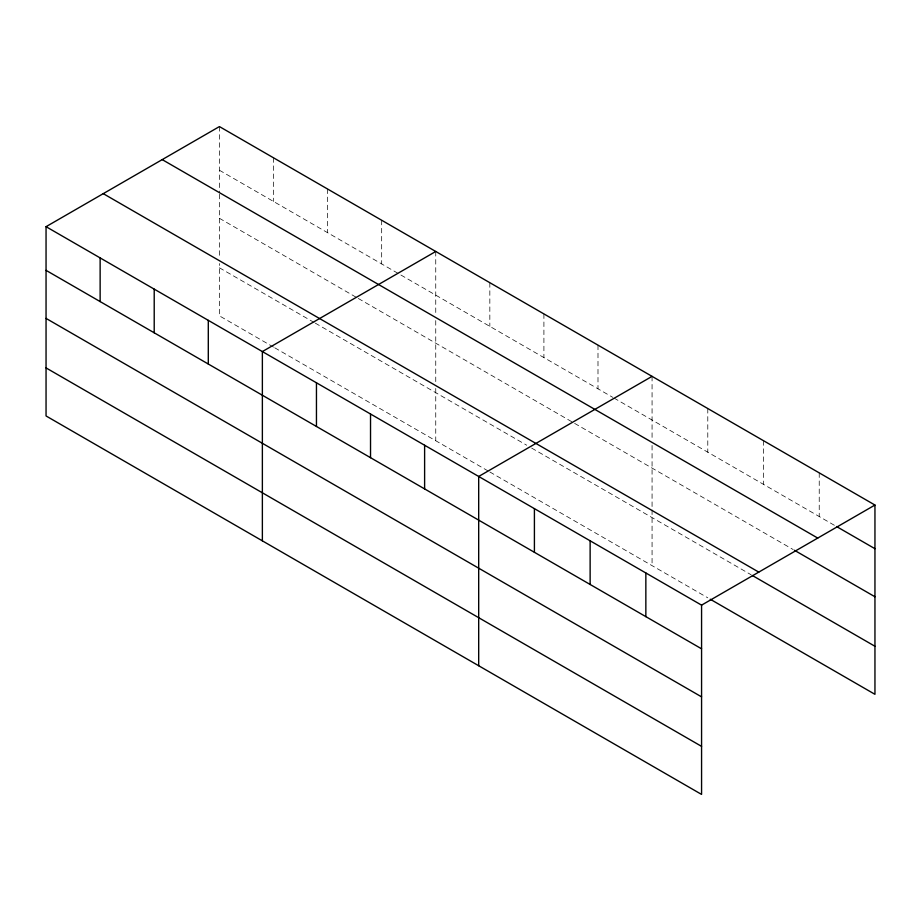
<?xml version="1.0" encoding="UTF-8"?>
<svg xmlns="http://www.w3.org/2000/svg" width="921" height="921" viewBox="0 0 921 921"><rect width="100%" height="100%" fill="white"/><g stroke="black" fill="none" stroke-linecap="round" stroke-linejoin="round"><path stroke-width="0.69" stroke-dasharray="4.61 3.45" d="M219.428 170.247L612.741 397.331M613.973 398.033L835.324 525.833M219.428 218.3L357.095 297.782M358.315 298.485L573.415 422.67M574.635 423.384L793.223 549.584M219.428 267.804L314.073 322.454M315.304 323.156L526.708 445.211M531.624 448.055L751.133 574.785M273.514 347.079L219.428 315.857L219.428 263.567M274.734 347.793L488.602 471.264M489.834 471.978L707.788 597.81M819.23 472.876L819.23 516.543M763.509 440.71L763.509 484.377M707.788 408.533L707.788 452.211M652.068 376.367L652.068 439.824M652.068 445.476L652.068 565.644M597.994 345.145L597.994 388.812M543.908 313.923L543.908 357.59M489.834 282.701L489.834 326.368M435.748 251.479L435.748 314.924M435.748 320.577L435.748 382.802M435.748 388.455L435.748 440.745M381.674 220.246L381.674 263.924M327.588 189.024L327.588 232.702M273.514 157.802L273.514 201.48M219.428 126.58L219.428 192.869M219.428 194.273L219.428 257.903"/><path stroke-width="1.38" d="M46.05 226.681L701.572 605.143L701.572 794.42L46.05 415.958L46.05 226.681L219.428 126.58L874.95 505.042L874.95 694.319L710.264 599.237M435.748 251.479L262.37 351.569L262.37 540.846M652.068 376.367L478.69 476.468L478.69 665.745M701.572 605.143L874.95 505.042M836.567 526.547L874.95 548.709M162.211 159.609L817.733 538.071M794.466 550.298L874.95 596.762M103.267 193.652L758.789 572.114M752.365 575.498L874.95 646.266M46.05 270.348L701.572 648.81M46.05 318.401L701.572 696.863M46.05 367.905L701.572 746.367M645.851 572.977L645.851 616.644M590.131 540.8L590.131 584.478M534.41 508.634L534.41 552.301M424.616 445.246L424.616 488.913M370.53 414.024L370.53 457.691M316.456 382.802L316.456 426.469M208.296 320.347L208.296 364.025M154.21 289.125L154.21 332.803M100.136 257.903L100.136 301.57"/></g></svg>
